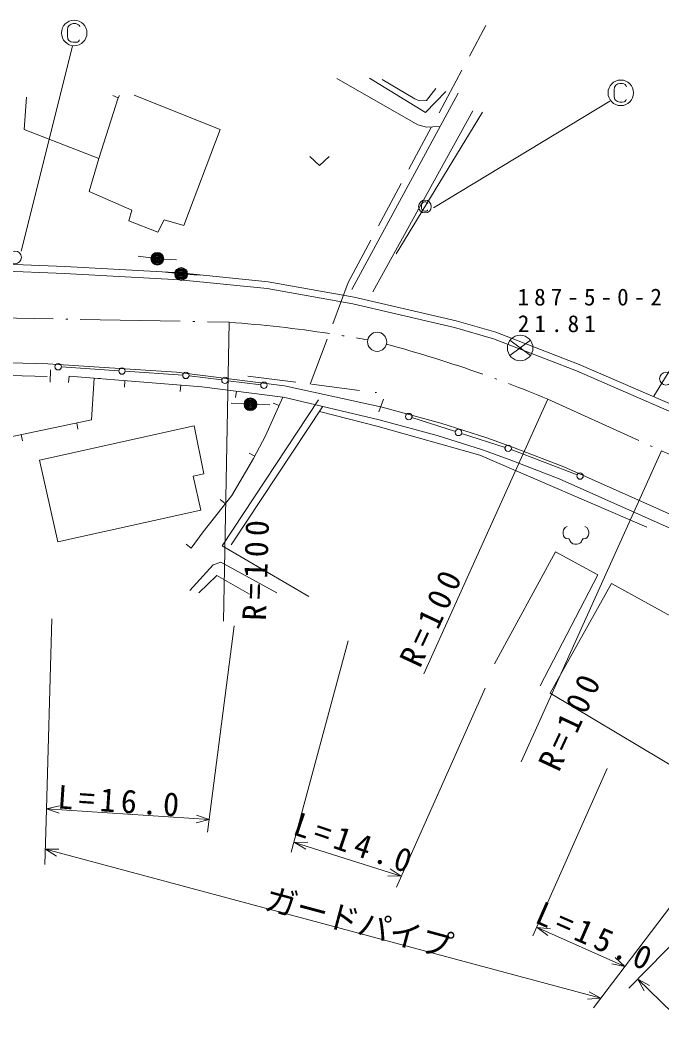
# Model space of a CAD drawing. Units: millimetres, scale not verified. Extents: x 40000 to 680000, y 20000 to 380000.
# Drawn here: x 447656 to 497636, y 261023 to 339548 of the extents above; entities that cross this region are included whole.
import ezdxf
from ezdxf.enums import TextEntityAlignment as Align

# ---------------------------------------------------------------- set-up
doc = ezdxf.new("R2010")
doc.units = ezdxf.units.MM
doc.header["$LTSCALE"] = 1000
doc.linetypes.add('USER2', pattern=[5, 3.75, -1.25])
doc.linetypes.add('USER5', pattern=[9.899999, 7.790164, -0.97377, 0.162295, -0.97377])
for name, color, linetype, lineweight in [('S-BGD', 7, 'Continuous', 13), ('S-BGD-CRST', 5, 'Continuous', 13), ('S-BGD-HTXT', 4, 'Continuous', 13), ('S-BMK', 1, 'Continuous', 13)]:
    doc.layers.add(name, color=color, linetype=linetype, lineweight=lineweight)
doc.styles.add('ＭＳ ゴシック', font='')
doc.styles.get('ＭＳ ゴシック').set_extended_font_data('MS Gothic')

msp = doc.modelspace()

# ---------------------------------------------------------------- linework, layer by layer
at = {"layer": 'S-BGD'}
for p, q in [((451636, 339248), (451476, 339138)), ((451791, 339278), (451636, 339248)), ((451986, 339278), (451791, 339278)), ((452101, 339248), (451986, 339278)), ((452196, 339193), (452101, 339248)), ((451381, 338998), (451341, 338798)), ((451341, 338798), (451341, 338308)), ((451476, 339138), (451381, 338998)), ((452266, 339123), (452196, 339193)), ((452306, 339028), (452266, 339123)), ((451341, 338308), (451381, 338098)), ((451381, 338098), (451456, 337973)), ((451456, 337973), (451601, 337868)), ((451601, 337868), (451781, 337828)), ((451781, 337828), (451971, 337828)), ((451971, 337828), (452116, 337843)), ((452116, 337843), (452191, 337888)), ((452191, 337888), (452261, 337953)), ((452261, 337953), (452291, 338023)), ((472323, 334998), (478627, 331397)), ((474878, 335019), (479235, 332360)), ((475841, 334936), (478397, 333407)), ((494209, 334579), (494049, 334469)), ((494364, 334609), (494209, 334579)), ((494559, 334609), (494364, 334609)), ((494674, 334579), (494559, 334609)), ((494769, 334524), (494674, 334579)), ((494839, 334454), (494769, 334524)), ((481772, 333855), (473480, 318566)), ((479235, 332360), (480805, 333994)), ((479318, 333282), (480030, 334224)), ((493954, 334329), (493914, 334129)), ((493914, 334129), (493914, 333639)), ((494049, 334469), (493954, 334329)), ((494879, 334359), (494839, 334454)), ((448158, 333557), (447978, 331038)), ((455290, 333497), (453778, 328769)), ((454869, 333670), (455290, 333497)), ((455391, 333678), (455290, 333497)), ((463233, 331040), (456532, 333697)), ((478397, 333407), (478753, 333261)), ((478753, 333261), (479318, 333282)), ((493914, 333639), (493954, 333429)), ((493954, 333429), (494029, 333304)), ((494029, 333304), (494174, 333199)), ((494174, 333199), (494354, 333159)), ((494354, 333159), (494544, 333159)), ((494544, 333159), (494689, 333174)), ((494689, 333174), (494764, 333219)), ((494764, 333219), (494834, 333284)), ((494834, 333284), (494864, 333354)), ((475115, 318378), (482926, 332482)), ((476938, 321326), (483655, 332387)), ((478627, 331397), (479297, 331208)), ((447978, 331038), (453778, 328769)), ((460397, 323538), (463233, 331040)), ((479297, 331208), (480282, 331271)), ((453778, 328769), (453022, 326185)), ((470216, 328928), (470966, 328219)), ((470966, 328219), (471716, 328928)), ((453022, 326185), (456363, 324735)), ((478941, 325246), (478921, 325146)), ((478921, 325146), (478921, 324901)), ((478988, 325316), (478941, 325246)), ((479068, 325371), (478988, 325316)), ((479146, 325386), (479068, 325371)), ((479243, 325386), (479146, 325386)), ((479301, 325371), (479243, 325386)), ((479348, 325344), (479301, 325371)), ((479383, 325309), (479348, 325344)), ((479403, 325261), (479383, 325309)), ((456363, 324735), (456111, 323916)), ((478921, 324901), (478941, 324796)), ((478941, 324796), (478978, 324734)), ((478978, 324734), (479051, 324681)), ((479051, 324681), (479141, 324661)), ((479141, 324661), (479236, 324661)), ((479236, 324661), (479308, 324669)), ((479308, 324669), (479346, 324691)), ((479346, 324691), (479381, 324724)), ((479381, 324724), (479396, 324759)), ((456111, 323916), (458380, 323034)), ((458380, 323034), (458884, 323979)), ((458884, 323979), (460397, 323538)), ((457843, 321027), (456853, 321168)), ((497010, 310256), (503790, 321338)), ((451100, 319805), (433941, 320537)), ((451126, 320345), (433957, 321076)), ((458837, 320925), (459835, 320864)), ((460103, 319317), (451100, 319805)), ((460145, 319856), (451126, 320345)), ((459700, 319820), (458706, 319931)), ((466967, 319166), (460145, 319856)), ((460696, 319734), (461694, 319672)), ((466892, 318631), (460103, 319317)), ((473681, 317967), (466967, 319166)), ((473572, 317438), (466892, 318631)), ((481482, 315597), (473572, 317438)), ((481618, 316119), (473681, 317967)), ((484694, 315226), (481618, 316119)), ((484521, 314713), (481482, 315597)), ((491193, 312719), (484694, 315226)), ((490988, 312219), (484521, 314713)), ((446868, 312848), (449813, 312766)), ((446868, 312848), (449813, 312766)), ((449813, 312766), (459828, 312111)), ((449813, 312766), (459828, 312111)), ((498837, 309403), (491193, 312719)), ((449766, 311767), (446847, 311849)), ((449994, 311327), (450008, 312300)), ((455342, 312221), (450866, 312524)), ((455342, 312219), (450866, 312521)), ((451462, 311800), (451422, 311301)), ((461804, 310975), (451462, 311800)), ((460317, 311884), (455841, 312188)), ((460317, 311883), (455841, 312185)), ((459828, 312111), (468243, 311051)), ((463356, 311514), (460814, 311834)), ((463357, 311515), (460815, 311836)), ((498623, 308908), (490988, 312219)), ((453419, 311642), (453216, 308415)), ((453419, 311642), (453918, 311611)), ((455812, 311453), (455772, 310954)), ((460162, 311106), (460122, 310607)), ((468110, 310170), (461804, 310975)), ((466394, 311130), (463852, 311451)), ((466395, 311131), (463853, 311452)), ((468243, 311051), (475860, 309378)), ((464498, 310631), (464435, 310135)), ((475614, 308408), (468170, 310175)), ((470901, 309953), (463379, 298582)), ((464079, 298666), (471215, 309405)), ((465094, 309647), (464096, 309711)), ((466093, 309599), (467093, 309566)), ((466771, 307155), (468110, 310170)), ((467817, 309510), (467360, 309713)), ((475592, 309014), (475965, 310011)), ((475543, 307893), (470982, 309054)), ((475860, 309378), (480415, 308148)), ((475860, 309378), (480415, 308148)), ((453216, 308415), (439091, 305426)), ((461199, 307943), (449159, 305263)), ((452058, 308170), (452161, 307680)), ((461199, 307943), (461972, 304206)), ((483466, 305658), (475543, 307893)), ((480133, 307188), (475614, 308408)), ((481559, 307496), (478165, 308584)), ((481560, 307495), (478166, 308583)), ((480415, 308148), (483992, 307012)), ((480415, 308148), (483992, 307012)), ((447735, 307255), (447839, 306766)), ((465821, 305388), (466771, 307155)), ((483671, 306065), (480133, 307188)), ((485430, 306256), (482035, 307344)), ((485431, 306255), (482036, 307343)), ((483992, 307012), (486094, 306251)), ((483992, 307012), (486094, 306251)), ((486094, 306251), (490011, 304735)), ((486094, 306251), (490011, 304735)), ((465925, 305581), (465485, 305818)), ((483464, 305655), (496477, 300027)), ((485743, 305315), (483671, 306065)), ((491032, 304114), (485901, 306090)), ((491032, 304111), (485902, 306088)), ((449159, 305263), (450578, 298887)), ((464134, 302518), (465821, 305388)), ((489626, 303811), (485743, 305315)), ((490011, 304735), (500762, 299945)), ((461972, 304206), (461131, 304019)), ((461131, 304019), (461719, 301367)), ((500313, 299050), (489626, 303811)), ((461900, 299670), (464134, 302518)), ((463631, 301876), (463237, 302185)), ((461719, 301367), (450578, 298887)), ((490096, 300005), (489976, 299825)), ((490251, 300085), (490096, 300005)), ((491781, 300006), (491626, 300086)), ((491901, 299826), (491781, 300006)), ((460981, 298410), (461900, 299670)), ((489976, 299825), (489941, 299670)), ((489941, 299670), (489941, 299515)), ((489941, 299515), (489976, 299355)), ((489976, 299355), (490056, 299240)), ((490056, 299240), (490171, 299160)), ((491706, 299161), (491821, 299241)), ((491821, 299241), (491901, 299356)), ((491941, 299671), (491901, 299826)), ((491901, 299356), (491941, 299516)), ((491941, 299516), (491941, 299671)), ((460981, 298410), (460577, 298704)), ((463379, 298582), (470150, 294647)), ((490171, 299160), (490331, 299125)), ((490331, 299125), (490406, 299125)), ((490406, 299125), (490471, 299005)), ((490471, 299005), (490551, 298865)), ((490551, 298865), (490706, 298745)), ((490706, 298745), (490861, 298710)), ((490861, 298710), (491011, 298710)), ((491011, 298710), (491136, 298745)), ((491136, 298745), (491291, 298825)), ((491291, 298825), (491366, 298905)), ((491366, 298905), (491406, 299005)), ((491406, 299005), (491471, 299125)), ((491471, 299125), (491551, 299126)), ((491551, 299126), (491706, 299161)), ((484613, 289383), (489357, 298127)), ((489357, 298127), (492645, 296334)), ((462679, 297114), (460878, 295113)), ((463279, 297314), (462679, 297114)), ((467648, 294913), (463279, 297314)), ((461578, 294913), (462979, 296280)), ((462979, 296280), (465514, 294813)), ((492645, 296334), (488163, 287665)), ((488935, 287104), (493716, 295661)), ((493716, 295661), (504254, 289797)), ((488935, 287104), (499472, 280791))]:
    msp.add_line(p, q, dxfattribs=at)
at = {"layer": 'S-BGD', "linetype": 'USER2'}
for p, q in [((473212, 319110), (483930, 339135)), ((470245, 311189), (473212, 319110)), ((465400, 311814), (475407, 310523))]:
    msp.add_line(p, q, dxfattribs=at)
at = {"layer": 'S-BGD'}
for centre, radius in [((451866, 338553), 995), ((494439, 333884), 995), ((479183, 325024), 498), ((447251, 321059), 498), ((458338, 320956), 498), ((458338, 320956), 440), ((458338, 320956), 382), ((458338, 320956), 322), ((458338, 320956), 265), ((458338, 320956), 195), ((458338, 320956), 135), ((458338, 320956), 77.5), ((458338, 320956), 15), ((460197, 319765), 498), ((460197, 319765), 440), ((460197, 319765), 382), ((460197, 319765), 322), ((460197, 319765), 265), ((460197, 319765), 195), ((460197, 319765), 135), ((460197, 319765), 77.5), ((460197, 319765), 15), ((486623, 314003), 56.2), ((450617, 312541), 249), ((450617, 312538), 249), ((455591, 312202), 249), ((455592, 312204), 249), ((460566, 311868), 249), ((460566, 311866), 249), ((497955, 311611), 498), ((463604, 311482), 249), ((463605, 311484), 249), ((466642, 311099), 249), ((466643, 311100), 249), ((465593, 309615), 498), ((465593, 309615), 440), ((465593, 309615), 382), ((465593, 309615), 322), ((465593, 309615), 265), ((465593, 309615), 195), ((465593, 309615), 135), ((465593, 309615), 77.5), ((465593, 309615), 15), ((477927, 308660), 249), ((477928, 308659), 249), ((481797, 307420), 249), ((481798, 307419), 249), ((485668, 306180), 249), ((485669, 306178), 249), ((491265, 304024), 249), ((491266, 304021), 249)]:
    msp.add_circle(centre, radius, dxfattribs=at)
at = {"layer": 'S-BGD-CRST'}
for p, q in [((487396, 314602), (485806, 313407)), ((485806, 314602), (487396, 313407))]:
    msp.add_line(p, q, dxfattribs=at)
msp.add_circle((486601, 314002), 995, dxfattribs=at)
at = {"layer": 'S-BGD-HTXT'}
for p, q in [((451636, 339248), (451476, 339138)), ((451791, 339278), (451636, 339248)), ((451986, 339278), (451791, 339278)), ((452101, 339248), (451986, 339278)), ((452196, 339193), (452101, 339248)), ((451381, 338998), (451341, 338798)), ((451341, 338798), (451341, 338308)), ((451476, 339138), (451381, 338998)), ((452266, 339123), (452196, 339193)), ((452306, 339028), (452266, 339123)), ((451341, 338308), (451381, 338098)), ((451381, 338098), (451456, 337973)), ((451456, 337973), (451601, 337868)), ((451601, 337868), (451781, 337828)), ((451781, 337828), (451971, 337828)), ((451971, 337828), (452116, 337843)), ((452116, 337843), (452191, 337888)), ((452191, 337888), (452261, 337953)), ((452261, 337953), (452291, 338023)), ((447735, 321542), (451738, 337527)), ((447735, 321542), (451738, 337527)), ((494209, 334579), (494049, 334469)), ((494364, 334609), (494209, 334579)), ((494559, 334609), (494364, 334609)), ((494674, 334579), (494559, 334609)), ((494769, 334524), (494674, 334579)), ((494839, 334454), (494769, 334524)), ((493954, 334329), (493914, 334129)), ((493914, 334129), (493914, 333639)), ((494049, 334469), (493954, 334329)), ((494879, 334359), (494839, 334454)), ((479855, 324932), (493595, 333244)), ((479855, 324932), (493595, 333244)), ((493914, 333639), (493954, 333429)), ((493954, 333429), (494029, 333304)), ((494029, 333304), (494174, 333199)), ((494174, 333199), (494354, 333159)), ((494354, 333159), (494544, 333159)), ((494544, 333159), (494689, 333174)), ((494689, 333174), (494764, 333219)), ((494764, 333219), (494834, 333284)), ((494834, 333284), (494864, 333354)), ((463931, 316007), (463483, 292701)), ((479087, 288620), (488759, 310012)), ((497616, 305988), (486682, 281751)), ((450121, 292904), (449679, 277155)), ((464326, 292355), (462252, 276282)), ((473206, 291179), (468759, 274715)), ((483876, 287493), (476965, 271985)), ((493378, 281221), (487577, 268203)), ((449705, 278079), (450713, 278334)), ((450696, 277762), (449705, 278079)), ((449705, 278079), (462376, 277248)), ((462376, 277248), (461364, 277012)), ((461391, 277584), (462376, 277248)), ((449679, 277155), (449583, 273744)), ((450495, 274397), (449617, 274956)), ((449617, 274956), (450657, 274946)), ((492888, 263337), (449617, 274956)), ((469014, 275478), (470053, 275497)), ((469014, 275478), (477343, 272833)), ((469907, 274944), (469014, 275478)), ((501802, 275086), (494284, 265177)), ((476485, 273422), (477343, 272833)), ((477343, 272833), (476304, 272879)), ((503839, 273096), (495058, 264108)), ((487873, 268868), (494757, 265800)), ((488763, 268211), (487935, 268840)), ((487935, 268840), (488970, 268745)), ((494000, 266515), (494757, 265800)), ((494757, 265800), (493738, 266006)), ((492321, 262589), (494284, 265177)), ((496272, 263918), (495757, 264823)), ((495757, 264823), (496672, 264328)), ((495757, 264823), (515157, 245872)), ((492888, 263337), (491851, 263263)), ((491968, 263823), (492888, 263337))]:
    msp.add_line(p, q, dxfattribs=at)
for centre in [(451866, 338553), (494439, 333884)]:
    msp.add_circle(centre, 995, dxfattribs=at)
at = {"layer": 'S-BMK', "linetype": 'USER5'}
for p, q in [((402851, 317180), (463931, 316007)), ((488759, 310012), (497616, 305988))]:
    msp.add_line(p, q, dxfattribs=at)
at = {"layer": 'S-BMK'}
msp.add_circle((475459, 314486), 746, dxfattribs=at)
for centre, start, end in [((456633, 216274), 81.30624, 85.81479), ((456633, 216274), 80.64877, 80.74268), ((456633, 216274), 79.578, 80.08521), ((450304, 217701), 70.49249, 75.00101), ((450304, 217701), 69.83499, 69.92892), ((450304, 217701), 67.38425, 69.27142), ((456436, 214860), 63.2825, 65.6825)]:
    msp.add_arc(centre, 100000, start, end, dxfattribs=at)

# ---------------------------------------------------------------- texts
at = {"layer": 'S-BGD-CRST', "char_height": 1320, "attachment_point": 7, "style": 'ＭＳ ゴシック'}
for s, insert in [('\\T1.44;187-5-0-2', (486398, 317292)), ('\\T1.44;21.81', (486416, 315217))]:
    msp.add_mtext(s, dxfattribs=dict(at, insert=insert))
at = {"layer": 'S-BGD-HTXT', "style": 'ＭＳ ゴシック'}
msp.add_text('ガードパイプ', height=1833, rotation=345, dxfattribs=at).set_placement((466419, 269771), align=Align.BOTTOM_LEFT)
at = {"layer": 'S-BGD-HTXT', "char_height": 1833, "attachment_point": 7, "style": 'ＭＳ ゴシック'}
for s, insert, rotation in [('\\T1.32;R=100', (466822, 292733), 88.2), ('\\T1.32;R=100', (478821, 288973), 65), ('\\T1.32;R=100', (489632, 280872), 65), ('\\T1.32;L=16.0', (450518, 278098), 356.2), ('\\T1.32;L=14.0', (468791, 276101), 341.2), ('\\T1.32;L=15.0', (487635, 269237), 336.4)]:
    msp.add_mtext(s, dxfattribs=dict(at, insert=insert, rotation=rotation))

doc.saveas('drawing.dxf')
